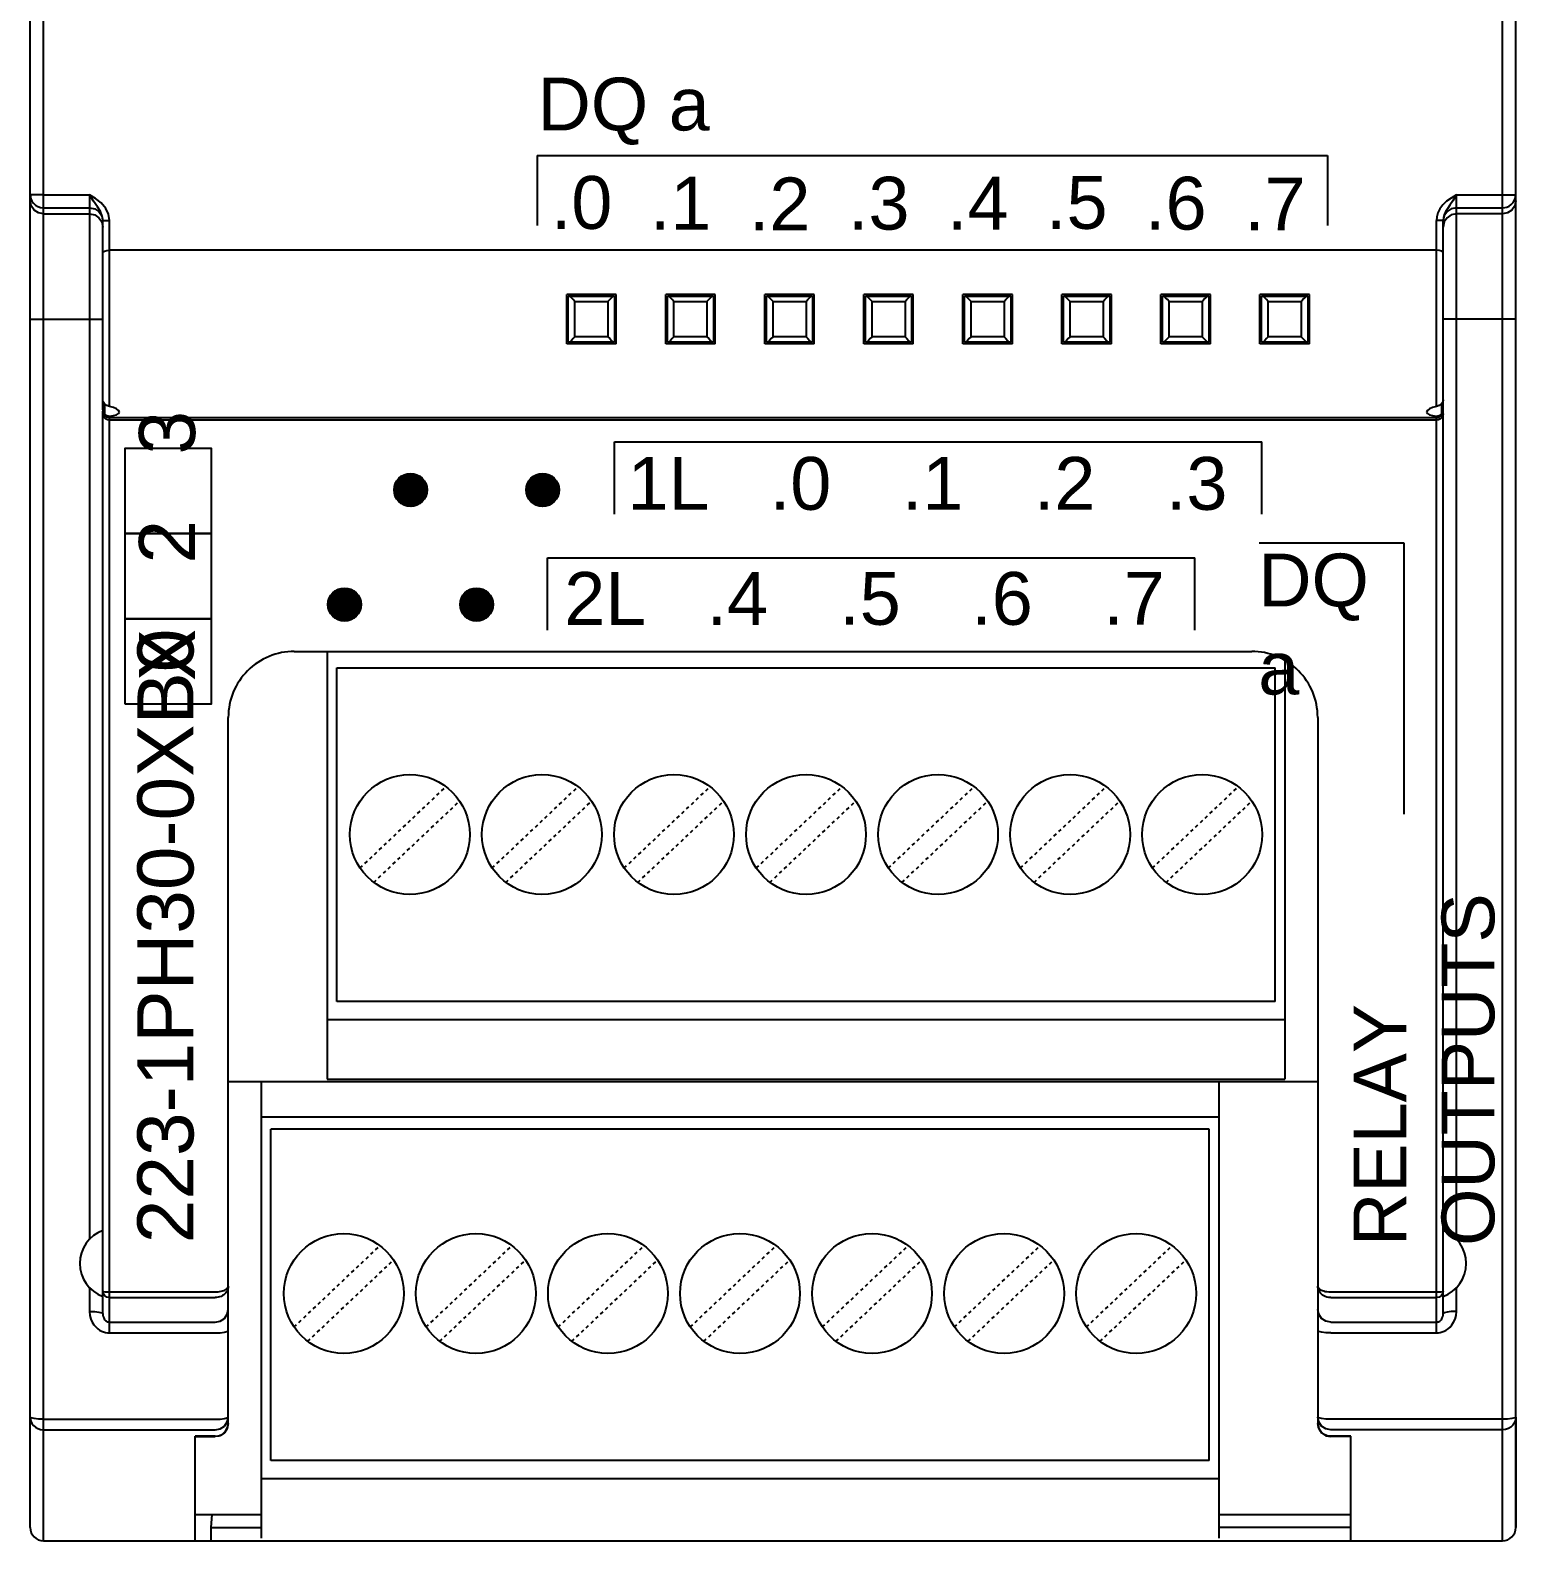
# Model space of a CAD drawing. Header units: inches. Extents: x 57 to 2760, y -193 to 2149.
# Drawn here: x 159.97 to 204.97, y 1373.68 to 1419.43 of the extents above; entities that cross this region are included whole.
import ezdxf

# ---------------------------------------------------------------- set-up
doc = ezdxf.new("R2010")
doc.units = ezdxf.units.IN
doc.header["$MEASUREMENT"] = 0
doc.linetypes.add('DOT', pattern=[0.2, 0.1, -0.1])
doc.styles.get("Standard").update_dxf_attribs({"font": 'arial.ttf'})

msp = doc.modelspace()

# ---------------------------------------------------------------- linework, layer by layer
at = {"color": 7, "linetype": 'Continuous'}
for p, q in [((160.37329, 1373.68422), (160.37329, 1473.68422)), ((204.57329, 1373.68422), (204.57329, 1473.68422)), ((159.97329, 1374.08422), (159.97329, 1473.28422)), ((204.97329, 1374.08422), (204.97329, 1473.28422)), ((159.97329, 1414.45532), (159.97329, 1433.09792)), ((204.97329, 1414.27052), (204.97329, 1433.09792)), ((160.37329, 1414.44652), (161.77329, 1414.44652)), ((161.77329, 1414.44652), (161.77329, 1382.807)), ((203.17329, 1382.807), (203.17329, 1414.44652)), ((203.17329, 1414.44652), (204.57329, 1414.44652)), ((204.9639, 1414.3695), (204.97329, 1414.45532)), ((160.37329, 1414.05684), (161.77329, 1414.05684)), ((160.37329, 1413.87204), (161.77329, 1413.87204)), ((162.17329, 1413.67629), (162.17329, 1413.67634)), ((162.17329, 1407.93337), (162.17329, 1413.6763)), ((202.77329, 1407.93337), (202.77329, 1413.67634)), ((203.17329, 1414.05684), (204.57329, 1414.05684)), ((204.57329, 1413.87204), (203.17329, 1413.87204)), ((162.14284, 1413.62605), (162.17329, 1413.47356)), ((162.27328, 1413.67221), (162.37329, 1413.67157)), ((162.37329, 1408.03858), (162.37329, 1413.67157)), ((202.67329, 1413.67221), (202.57329, 1413.67157)), ((202.57329, 1408.03858), (202.57329, 1413.67157)), ((202.80373, 1413.62605), (202.77329, 1413.47356)), ((202.57329, 1412.76809), (162.37329, 1412.76809)), ((176.22329, 1409.93422), (176.22329, 1411.43422)), ((177.72329, 1411.43422), (176.22329, 1411.43422)), ((177.72329, 1409.93422), (177.72329, 1411.43422)), ((179.22329, 1409.93422), (179.22329, 1411.43422)), ((180.72329, 1411.43422), (179.22329, 1411.43422)), ((180.72329, 1409.93422), (180.72329, 1411.43422)), ((182.22329, 1409.93422), (182.22329, 1411.43422)), ((183.72329, 1411.43422), (182.22329, 1411.43422)), ((183.72329, 1409.93422), (183.72329, 1411.43422)), ((185.22329, 1409.93422), (185.22329, 1411.43422)), ((186.72329, 1411.43422), (185.22329, 1411.43422)), ((186.72329, 1409.93422), (186.72329, 1411.43422)), ((188.22329, 1409.93422), (188.22329, 1411.43422)), ((189.72329, 1411.43422), (188.22329, 1411.43422)), ((189.72329, 1409.93422), (189.72329, 1411.43422)), ((191.22329, 1409.93422), (191.22329, 1411.43422)), ((192.72329, 1411.43422), (191.22329, 1411.43422)), ((192.72329, 1409.93422), (192.72329, 1411.43422)), ((194.22329, 1409.93422), (194.22329, 1411.43422)), ((195.72329, 1411.43422), (194.22329, 1411.43422)), ((195.72329, 1409.93422), (195.72329, 1411.43422)), ((197.22329, 1409.93422), (197.22329, 1411.43422)), ((198.72329, 1411.43422), (197.22329, 1411.43422)), ((198.72329, 1409.93422), (198.72329, 1411.43422)), ((176.22329, 1411.18422), (176.27329, 1411.18422)), ((176.27329, 1409.98422), (176.27329, 1411.38422)), ((176.27329, 1411.38422), (177.67329, 1411.38422)), ((176.47329, 1411.21993), (177.47329, 1411.21993)), ((176.47336, 1410.1485), (176.47336, 1411.21993)), ((177.47321, 1411.21993), (177.47321, 1410.1485)), ((177.67329, 1411.38422), (177.67329, 1409.98422)), ((179.27329, 1409.98422), (179.27329, 1411.38422)), ((179.27329, 1411.38422), (180.67329, 1411.38422)), ((179.47329, 1411.21993), (180.47329, 1411.21993)), ((179.47336, 1410.1485), (179.47336, 1411.21993)), ((180.47321, 1411.21993), (180.47321, 1410.1485)), ((180.67329, 1411.38422), (180.67329, 1409.98422)), ((182.27329, 1409.98422), (182.27329, 1411.38422)), ((182.27329, 1411.38422), (183.67329, 1411.38422)), ((182.47329, 1411.21993), (183.47329, 1411.21993)), ((182.47336, 1410.1485), (182.47336, 1411.21993)), ((183.47321, 1411.21993), (183.47321, 1410.1485)), ((183.67329, 1411.38422), (183.67329, 1409.98422)), ((185.27329, 1409.98422), (185.27329, 1411.38422)), ((185.27329, 1411.38422), (186.67329, 1411.38422)), ((185.47329, 1411.21993), (186.47329, 1411.21993)), ((185.47336, 1410.1485), (185.47336, 1411.21993)), ((186.47321, 1411.21993), (186.47321, 1410.1485)), ((186.67329, 1411.38422), (186.67329, 1409.98422)), ((188.27329, 1409.98422), (188.27329, 1411.38422)), ((188.27329, 1411.38422), (189.67329, 1411.38422)), ((188.47329, 1411.21993), (189.47329, 1411.21993)), ((188.47336, 1410.1485), (188.47336, 1411.21993)), ((189.47321, 1411.21993), (189.47321, 1410.1485)), ((189.67329, 1411.38422), (189.67329, 1409.98422)), ((191.27329, 1409.98422), (191.27329, 1411.38422)), ((191.27329, 1411.38422), (192.67329, 1411.38422)), ((191.47329, 1411.21993), (192.47329, 1411.21993)), ((191.47336, 1410.1485), (191.47336, 1411.21993)), ((192.47321, 1411.21993), (192.47321, 1410.1485)), ((192.67329, 1411.38422), (192.67329, 1409.98422)), ((194.27329, 1409.98422), (194.27329, 1411.38422)), ((194.27329, 1411.38422), (195.67329, 1411.38422)), ((194.47329, 1411.21993), (195.47329, 1411.21993)), ((194.47336, 1410.1485), (194.47336, 1411.21993)), ((195.47321, 1411.21993), (195.47321, 1410.1485)), ((195.67329, 1411.38422), (195.67329, 1409.98422)), ((197.27329, 1409.98422), (197.27329, 1411.38422)), ((197.27329, 1411.38422), (198.67329, 1411.38422)), ((197.47329, 1411.21993), (198.47329, 1411.21993)), ((197.47336, 1410.1485), (197.47336, 1411.21993)), ((198.47321, 1411.21993), (198.47321, 1410.1485)), ((198.67329, 1411.38422), (198.67329, 1409.98422)), ((198.67329, 1411.18422), (198.72329, 1411.18422)), ((159.97329, 1410.68422), (162.17329, 1410.68422)), ((204.97329, 1410.68422), (202.77329, 1410.68422)), ((176.22329, 1410.18422), (176.27329, 1410.18422)), ((177.47329, 1410.1485), (176.47329, 1410.1485)), ((180.47329, 1410.1485), (179.47329, 1410.1485)), ((183.47329, 1410.1485), (182.47329, 1410.1485)), ((186.47329, 1410.1485), (185.47329, 1410.1485)), ((189.47329, 1410.1485), (188.47329, 1410.1485)), ((192.47329, 1410.1485), (191.47329, 1410.1485)), ((195.47329, 1410.1485), (194.47329, 1410.1485)), ((198.47329, 1410.1485), (197.47329, 1410.1485)), ((198.67329, 1410.18422), (198.72329, 1410.18422)), ((177.72329, 1409.93422), (176.22329, 1409.93422)), ((177.67329, 1409.98422), (176.27329, 1409.98422)), ((180.72329, 1409.93422), (179.22329, 1409.93422)), ((180.67329, 1409.98422), (179.27329, 1409.98422)), ((183.72329, 1409.93422), (182.22329, 1409.93422)), ((183.67329, 1409.98422), (182.27329, 1409.98422)), ((186.72329, 1409.93422), (185.22329, 1409.93422)), ((186.67329, 1409.98422), (185.27329, 1409.98422)), ((189.72329, 1409.93422), (188.22329, 1409.93422)), ((189.67329, 1409.98422), (188.27329, 1409.98422)), ((192.72329, 1409.93422), (191.22329, 1409.93422)), ((192.67329, 1409.98422), (191.27329, 1409.98422)), ((195.72329, 1409.93422), (194.22329, 1409.93422)), ((195.67329, 1409.98422), (194.27329, 1409.98422)), ((198.72329, 1409.93422), (197.22329, 1409.93422)), ((198.67329, 1409.98422), (197.27329, 1409.98422)), ((162.17329, 1380.56805), (162.17329, 1407.89487)), ((162.22329, 1408.11532), (162.22329, 1407.8075)), ((162.37329, 1379.98165), (162.37329, 1407.74837)), ((202.57329, 1379.98165), (202.57329, 1407.74837)), ((202.72329, 1408.11532), (202.72329, 1407.8075)), ((202.75806, 1407.81863), (202.77329, 1407.89487)), ((202.77329, 1407.81211), (202.76272, 1407.75315)), ((202.77329, 1380.56805), (202.77329, 1407.89487)), ((202.77329, 1407.81211), (202.77329, 1407.89487)), ((202.57329, 1407.69563), (162.37329, 1407.69563)), ((202.57329, 1407.62824), (162.37329, 1407.62824)), ((170.9949, 1405.50489), (171.5001, 1406.01008)), ((170.99745, 1405.53063), (171.47435, 1406.00754)), ((170.99875, 1405.48554), (171.51945, 1406.00623)), ((171.0026, 1405.46618), (171.5388, 1406.00238)), ((171.00321, 1405.5596), (171.44539, 1406.00178)), ((171.00645, 1405.44683), (171.55816, 1405.99853)), ((171.00897, 1405.58856), (171.41643, 1405.99602)), ((171.0103, 1405.42748), (171.57751, 1405.99468)), ((171.01415, 1405.40813), (171.59686, 1405.99083)), ((171.01473, 1405.61752), (171.38746, 1405.99026)), ((171.018, 1405.38877), (171.61621, 1405.98698)), ((171.02049, 1405.64648), (171.3585, 1405.98449)), ((171.02185, 1405.36942), (171.63557, 1405.98313)), ((171.0257, 1405.35007), (171.65492, 1405.97929)), ((171.02625, 1405.67545), (171.32954, 1405.97873)), ((171.02955, 1405.33072), (171.67427, 1405.97544)), ((171.03442, 1405.70681), (171.29817, 1405.97057)), ((171.03584, 1405.3138), (171.69118, 1405.96915)), ((171.04513, 1405.29989), (171.70509, 1405.95986)), ((171.05442, 1405.28598), (171.719, 1405.95056)), ((171.06372, 1405.27208), (171.73291, 1405.94127)), ((171.07301, 1405.25817), (171.74682, 1405.93198)), ((171.08114, 1405.77674), (171.22825, 1405.92385)), ((171.0823, 1405.24426), (171.76073, 1405.92268)), ((171.0916, 1405.23035), (171.77464, 1405.91339)), ((171.10089, 1405.21644), (171.78854, 1405.9041)), ((174.99722, 1405.49326), (175.51172, 1406.00777)), ((174.99975, 1405.5422), (175.46279, 1406.00524)), ((175.00492, 1405.45456), (175.55043, 1406.00007)), ((175.01127, 1405.60013), (175.40486, 1405.99372)), ((175.01261, 1405.41585), (175.58913, 1405.99237)), ((175.02031, 1405.37715), (175.62784, 1405.98467)), ((175.02279, 1405.65805), (175.34693, 1405.98219)), ((175.02801, 1405.33844), (175.66654, 1405.97697)), ((175.04142, 1405.30545), (175.69954, 1405.96357)), ((175.05307, 1405.73474), (175.27025, 1405.95191)), ((175.06001, 1405.27763), (175.72736, 1405.94498)), ((175.07859, 1405.24981), (175.75517, 1405.92639)), ((175.09718, 1405.222), (175.78299, 1405.90781)), ((171.11018, 1405.20253), (171.80245, 1405.8948)), ((171.11948, 1405.18862), (171.81636, 1405.88551)), ((171.12786, 1405.84666), (171.15833, 1405.87713)), ((171.12877, 1405.17472), (171.83027, 1405.87621)), ((171.13806, 1405.16081), (171.84418, 1405.86692)), ((171.15098, 1405.15052), (171.85446, 1405.85401)), ((171.16489, 1405.14123), (171.86376, 1405.8401)), ((171.1788, 1405.13193), (171.87305, 1405.82619)), ((171.19271, 1405.12264), (171.88234, 1405.81228)), ((171.20661, 1405.11335), (171.89164, 1405.79837)), ((171.22052, 1405.10405), (171.90093, 1405.78446)), ((171.23443, 1405.09476), (171.91022, 1405.77055)), ((171.24834, 1405.08547), (171.91952, 1405.75665)), ((171.26225, 1405.07617), (171.92881, 1405.74274)), ((171.27616, 1405.06688), (171.93811, 1405.72883)), ((171.29007, 1405.05759), (171.9474, 1405.71492)), ((171.30464, 1405.04896), (171.95603, 1405.70035)), ((171.32399, 1405.04511), (171.95988, 1405.68099)), ((171.34335, 1405.04126), (171.96372, 1405.66164)), ((171.3627, 1405.03741), (171.96757, 1405.64229)), ((171.38205, 1405.03356), (171.97142, 1405.62294)), ((171.4014, 1405.02971), (171.97527, 1405.60358)), ((171.42076, 1405.02586), (171.97912, 1405.58423)), ((171.44011, 1405.02201), (171.98297, 1405.56488)), ((171.45946, 1405.01816), (171.98682, 1405.54553)), ((171.47881, 1405.01431), (171.99067, 1405.52617)), ((171.50042, 1405.01272), (171.99226, 1405.50456)), ((171.52939, 1405.01849), (171.9865, 1405.4756)), ((171.55835, 1405.02425), (171.98074, 1405.44663)), ((175.11577, 1405.19418), (175.81081, 1405.88922)), ((175.13435, 1405.16636), (175.83862, 1405.87063)), ((175.15933, 1405.14494), (175.86005, 1405.84565)), ((175.18715, 1405.12635), (175.87863, 1405.81783)), ((175.21497, 1405.10777), (175.89722, 1405.79002)), ((175.24279, 1405.08918), (175.91581, 1405.7622)), ((175.2706, 1405.07059), (175.93439, 1405.73438)), ((175.29842, 1405.05201), (175.95298, 1405.70657)), ((175.33562, 1405.0428), (175.96219, 1405.66937)), ((175.37432, 1405.0351), (175.96989, 1405.63066)), ((175.41303, 1405.0274), (175.97759, 1405.59196)), ((175.45173, 1405.0197), (175.98528, 1405.55325)), ((175.49044, 1405.012), (175.99298, 1405.51455)), ((175.54678, 1405.02195), (175.98304, 1405.4582)), ((171.58731, 1405.03001), (171.97498, 1405.41767)), ((171.61628, 1405.03577), (171.96922, 1405.38871)), ((171.64524, 1405.04153), (171.96346, 1405.35975)), ((171.6742, 1405.04729), (171.95769, 1405.33078)), ((171.72892, 1405.0788), (171.92618, 1405.27607)), ((171.79884, 1405.12553), (171.87946, 1405.20614)), ((175.60471, 1405.03347), (175.97152, 1405.40028)), ((175.66264, 1405.04499), (175.96, 1405.34235)), ((175.77092, 1405.10687), (175.89812, 1405.23407)), ((168.9949, 1402.03428), (169.5001, 1402.53947)), ((168.99745, 1402.06002), (169.47435, 1402.53693)), ((168.99875, 1402.01493), (169.51945, 1402.53562)), ((169.0026, 1401.99557), (169.5388, 1402.53177)), ((169.00321, 1402.08899), (169.44539, 1402.53117)), ((169.00645, 1401.97622), (169.55816, 1402.52792)), ((169.00897, 1402.11795), (169.41643, 1402.52541)), ((169.0103, 1401.95687), (169.57751, 1402.52407)), ((169.01415, 1401.93752), (169.59686, 1402.52022)), ((169.01473, 1402.14691), (169.38746, 1402.51965)), ((169.018, 1401.91816), (169.61621, 1402.51637)), ((169.02049, 1402.17587), (169.3585, 1402.51388)), ((169.02185, 1401.89881), (169.63557, 1402.51253)), ((169.0257, 1401.87946), (169.65492, 1402.50868)), ((169.02625, 1402.20484), (169.32954, 1402.50812)), ((169.02955, 1401.86011), (169.67427, 1402.50483)), ((169.03442, 1402.2362), (169.29817, 1402.49996)), ((169.03584, 1401.84319), (169.69118, 1402.49854)), ((169.04513, 1401.82928), (169.70509, 1402.48925)), ((169.05442, 1401.81537), (169.719, 1402.47995)), ((169.06372, 1401.80147), (169.73291, 1402.47066)), ((169.07301, 1401.78756), (169.74682, 1402.46137)), ((169.08114, 1402.30613), (169.22825, 1402.45324)), ((169.0823, 1401.77365), (169.76073, 1402.45207)), ((169.0916, 1401.75974), (169.77464, 1402.44278)), ((169.10089, 1401.74583), (169.78854, 1402.43349)), ((169.11018, 1401.73192), (169.80245, 1402.42419)), ((169.11948, 1401.71801), (169.81636, 1402.4149)), ((169.12786, 1402.37605), (169.15833, 1402.40652)), ((169.12877, 1401.70411), (169.83027, 1402.40561)), ((169.13806, 1401.6902), (169.84418, 1402.39631)), ((169.15098, 1401.67991), (169.85446, 1402.3834)), ((169.16489, 1401.67062), (169.86376, 1402.36949)), ((169.1788, 1401.66132), (169.87305, 1402.35558)), ((169.19271, 1401.65203), (169.88234, 1402.34167)), ((169.20661, 1401.64274), (169.89164, 1402.32776)), ((169.22052, 1401.63344), (169.90093, 1402.31385)), ((169.23443, 1401.62415), (169.91022, 1402.29994)), ((169.24834, 1401.61486), (169.91952, 1402.28604)), ((169.26225, 1401.60556), (169.92881, 1402.27213)), ((169.27616, 1401.59627), (169.93811, 1402.25822)), ((169.29007, 1401.58698), (169.9474, 1402.24431)), ((172.99722, 1402.02265), (173.51172, 1402.53716)), ((172.99975, 1402.07159), (173.46279, 1402.53463)), ((173.00492, 1401.98395), (173.55043, 1402.52946)), ((173.01127, 1402.12952), (173.40486, 1402.52311)), ((173.01261, 1401.94524), (173.58913, 1402.52176)), ((173.02031, 1401.90654), (173.62784, 1402.51406)), ((173.02279, 1402.18744), (173.34693, 1402.51158)), ((173.02801, 1401.86783), (173.66654, 1402.50636)), ((173.04142, 1401.83484), (173.69954, 1402.49296)), ((173.05307, 1402.26413), (173.27025, 1402.4813)), ((173.06001, 1401.80702), (173.72736, 1402.47437)), ((173.07859, 1401.7792), (173.75517, 1402.45578)), ((173.09718, 1401.75139), (173.78299, 1402.4372)), ((173.11577, 1401.72357), (173.81081, 1402.41861)), ((173.13435, 1401.69575), (173.83862, 1402.40002)), ((173.15933, 1401.67433), (173.86005, 1402.37504)), ((173.18715, 1401.65574), (173.87863, 1402.34722)), ((173.21497, 1401.63716), (173.89722, 1402.31941)), ((173.24279, 1401.61857), (173.91581, 1402.29159)), ((173.2706, 1401.59998), (173.93439, 1402.26377)), ((169.30464, 1401.57835), (169.95603, 1402.22974)), ((169.32399, 1401.5745), (169.95988, 1402.21038)), ((169.34335, 1401.57065), (169.96372, 1402.19103)), ((169.3627, 1401.5668), (169.96757, 1402.17168)), ((169.38205, 1401.56295), (169.97142, 1402.15233)), ((169.4014, 1401.5591), (169.97527, 1402.13297)), ((169.42076, 1401.55525), (169.97912, 1402.11362)), ((169.44011, 1401.5514), (169.98297, 1402.09427)), ((169.45946, 1401.54755), (169.98682, 1402.07492)), ((169.47881, 1401.5437), (169.99067, 1402.05556)), ((169.50042, 1401.54212), (169.99226, 1402.03395)), ((169.52939, 1401.54788), (169.9865, 1402.00499)), ((169.55835, 1401.55364), (169.98074, 1401.97603)), ((169.58731, 1401.5594), (169.97498, 1401.94706)), ((169.61628, 1401.56516), (169.96922, 1401.9181)), ((169.64524, 1401.57092), (169.96346, 1401.88914)), ((169.6742, 1401.57668), (169.95769, 1401.86017)), ((169.72892, 1401.60819), (169.92618, 1401.80546)), ((173.29842, 1401.5814), (173.95298, 1402.23596)), ((173.33562, 1401.57219), (173.96219, 1402.19876)), ((173.37432, 1401.56449), (173.96989, 1402.16005)), ((173.41303, 1401.55679), (173.97759, 1402.12135)), ((173.45173, 1401.54909), (173.98528, 1402.08264)), ((173.49044, 1401.54139), (173.99298, 1402.04394)), ((173.54678, 1401.55134), (173.98304, 1401.98759)), ((173.60471, 1401.56286), (173.97152, 1401.92967)), ((173.66264, 1401.57438), (173.96, 1401.87174)), ((169.79884, 1401.65492), (169.87946, 1401.73554)), ((173.77092, 1401.63626), (173.89812, 1401.76346)), ((167.97338, 1400.62222), (196.97329, 1400.62222)), ((168.97329, 1400.62222), (168.97329, 1387.66422)), ((169.26329, 1400.12222), (197.68329, 1400.12222)), ((169.26329, 1390.01422), (169.26329, 1400.12222)), ((197.68329, 1390.01422), (197.68329, 1400.12222)), ((197.97329, 1400.35427), (197.97329, 1387.66422)), ((165.97329, 1377.23786), (165.97329, 1398.62222)), ((165.97329, 1381.39922), (165.97329, 1398.62222)), ((198.97329, 1398.62222), (198.97329, 1377.23786)), ((197.68329, 1390.01422), (169.26329, 1390.01422)), ((168.97329, 1389.47422), (197.97329, 1389.47422)), ((168.97329, 1387.66422), (197.97329, 1387.66422)), ((198.97329, 1387.57949), (165.97329, 1387.57949)), ((166.97329, 1387.57949), (166.97329, 1373.76422)), ((195.97329, 1387.57949), (195.97329, 1373.76422)), ((195.97329, 1386.51333), (166.97329, 1386.51333)), ((195.68329, 1386.14622), (167.26329, 1386.14622)), ((167.26329, 1376.11422), (167.26329, 1386.14622)), ((195.68329, 1376.11422), (195.68329, 1386.14622)), ((161.77329, 1381.36144), (161.77329, 1380.62822)), ((162.37329, 1381.22138), (165.57329, 1381.22138)), ((199.37329, 1381.22138), (202.57329, 1381.22138)), ((203.17329, 1380.62822), (203.17329, 1381.36144)), ((162.37329, 1381.04854), (165.57329, 1381.04854)), ((199.37329, 1381.04854), (202.57329, 1381.04854)), ((162.37329, 1380.30655), (165.57329, 1380.30655)), ((199.37329, 1380.30655), (202.57329, 1380.30655)), ((162.37329, 1379.98165), (165.57329, 1379.98165)), ((199.37329, 1379.98165), (202.57329, 1379.98165)), ((160.37329, 1377.3658), (165.57329, 1377.3658)), ((165.94268, 1377.2842), (165.97329, 1377.4325)), ((199.00389, 1377.2842), (198.97329, 1377.4325)), ((204.57329, 1377.3658), (199.37329, 1377.3658)), ((204.97329, 1377.4325), (204.97329, 1374.08422)), ((160.37329, 1377.04595), (165.57329, 1377.04595)), ((164.97329, 1373.68422), (164.97329, 1376.85052)), ((165.57329, 1376.85052), (164.97329, 1376.85052)), ((164.97329, 1376.83786), (165.57329, 1376.83786)), ((165.72449, 1376.86754), (165.57329, 1376.83786)), ((165.57329, 1376.85052), (165.68892, 1376.86706)), ((165.68892, 1376.86706), (165.79617, 1376.91623)), ((165.79617, 1376.91623), (165.8893, 1377.00039)), ((199.22208, 1376.86754), (199.37329, 1376.83786)), ((204.57329, 1377.04595), (199.37329, 1377.04595)), ((199.97329, 1376.85052), (199.37329, 1376.85052)), ((199.97329, 1376.83786), (199.37329, 1376.83786)), ((199.97329, 1373.68422), (199.97329, 1376.85052)), ((195.68329, 1376.11422), (167.26329, 1376.11422)), ((166.97329, 1375.57422), (195.97329, 1375.57422)), ((164.97329, 1374.48422), (166.97329, 1374.48422)), ((165.47329, 1374.48422), (165.44187, 1374.08422)), ((195.97329, 1374.48422), (199.97329, 1374.48422)), ((165.44187, 1374.08422), (165.44187, 1373.68422)), ((165.44187, 1374.08422), (166.97329, 1374.08422)), ((199.97329, 1374.08422), (195.97329, 1374.08422)), ((160.37329, 1373.68422), (204.57329, 1373.68422))]:
    msp.add_line(p, q, dxfattribs=at)
for p, q in [((175.32887, 1415.63612), (175.32887, 1413.52009)), ((175.32887, 1415.63612), (199.26797, 1415.63612)), ((199.26797, 1415.63612), (199.26797, 1413.52009)), ((177.67526, 1404.77219), (177.67526, 1406.96678)), ((177.67526, 1406.96678), (197.28262, 1406.96678)), ((197.28262, 1404.77219), (197.28262, 1406.96678)), ((201.59361, 1403.9007), (197.19931, 1403.9007)), ((201.59361, 1395.68973), (201.59361, 1403.9007)), ((175.64037, 1403.45933), (195.24773, 1403.45933)), ((175.64037, 1401.26474), (175.64037, 1403.45933)), ((195.24773, 1401.26474), (195.24773, 1403.45933))]:
    msp.add_line(p, q)
at = {"linetype": 'DOT'}
for p, q in [((169.96743, 1394.06099), (172.56651, 1396.52304)), ((173.96743, 1394.06099), (176.56651, 1396.52304)), ((177.96743, 1394.06099), (180.56651, 1396.52304)), ((181.96743, 1394.06099), (184.56651, 1396.52304)), ((185.96743, 1394.06099), (188.56651, 1396.52304)), ((189.96743, 1394.06099), (192.56651, 1396.52304)), ((193.96743, 1394.06099), (196.56651, 1396.52304)), ((170.38006, 1393.6254), (172.97914, 1396.08745)), ((174.38006, 1393.6254), (176.97914, 1396.08745)), ((178.38006, 1393.6254), (180.97914, 1396.08745)), ((182.38006, 1393.6254), (184.97914, 1396.08745)), ((186.38006, 1393.6254), (188.97914, 1396.08745)), ((190.38006, 1393.6254), (192.97914, 1396.08745)), ((194.38006, 1393.6254), (196.97914, 1396.08745)), ((167.96743, 1380.16099), (170.56651, 1382.62304)), ((171.96743, 1380.16099), (174.56651, 1382.62304)), ((175.96743, 1380.16099), (178.56651, 1382.62304)), ((179.96743, 1380.16099), (182.56651, 1382.62304)), ((183.96743, 1380.16099), (186.56651, 1382.62304)), ((187.96743, 1380.16099), (190.56651, 1382.62304)), ((191.96743, 1380.16099), (194.56651, 1382.62304)), ((168.38006, 1379.7254), (170.97914, 1382.18745)), ((172.38006, 1379.7254), (174.97914, 1382.18745)), ((176.38006, 1379.7254), (178.97914, 1382.18745)), ((180.38006, 1379.7254), (182.97914, 1382.18745)), ((184.38006, 1379.7254), (186.97914, 1382.18745)), ((188.38006, 1379.7254), (190.97914, 1382.18745)), ((192.38006, 1379.7254), (194.97914, 1382.18745))]:
    msp.add_line(p, q, dxfattribs=at)
at = {"color": 7, "linetype": 'Continuous'}
for points in [[(160.37329, 1414.44652), (160.21965, 1414.4472), (160.0895, 1414.44912), (160.00296, 1414.45199), (159.97329, 1414.45532)], [(159.97329, 1414.45532), (159.97839, 1414.39188), (159.99524, 1414.32513), (160.02578, 1414.25797), (160.07127, 1414.19405), (160.13166, 1414.13776), (160.20491, 1414.09386), (160.28714, 1414.06619), (160.37329, 1414.05684)], [(160.37329, 1413.87204), (160.22021, 1413.90237), (160.09044, 1413.98875), (160.00373, 1414.11803), (159.97329, 1414.27052)], [(162.17329, 1413.67634), (162.15495, 1413.80654), (162.09954, 1413.93964), (162.00723, 1414.08268), (161.88988, 1414.25268), (161.77329, 1414.44652)], [(162.37329, 1413.67157), (162.34588, 1413.85858), (162.26307, 1414.03938), (162.12454, 1414.20493), (161.94797, 1414.34125), (161.77329, 1414.44652)], [(203.17329, 1414.44652), (203.01548, 1414.35216), (202.87764, 1414.2535), (202.76281, 1414.14418), (202.67494, 1414.02557), (202.6157, 1413.90352), (202.58311, 1413.78385), (202.57329, 1413.67157)], [(203.17329, 1414.44652), (203.06801, 1414.27039), (202.97628, 1414.1346), (202.89981, 1414.02553), (202.84113, 1413.92868), (202.80158, 1413.83838), (202.77983, 1413.75386), (202.77329, 1413.67634)], [(204.57329, 1414.44652), (204.72692, 1414.4472), (204.85707, 1414.44912), (204.94361, 1414.45199), (204.97329, 1414.45532)], [(204.57329, 1414.05684), (204.63696, 1414.06192), (204.70397, 1414.07871), (204.77138, 1414.10914), (204.83556, 1414.15445), (204.89206, 1414.21461), (204.93612, 1414.28758), (204.9639, 1414.3695)], [(204.97329, 1414.27052), (204.94284, 1414.11803), (204.85613, 1413.98875), (204.72636, 1413.90237), (204.57329, 1413.87204)], [(161.77329, 1414.05684), (161.92636, 1414.02651), (162.05613, 1413.94013), (162.14284, 1413.81085), (162.16984, 1413.67561)], [(161.77329, 1413.87204), (161.92636, 1413.84171), (162.05613, 1413.75533), (162.14284, 1413.62605)], [(162.17329, 1413.67634), (162.20008, 1413.67396), (162.27328, 1413.67221)], [(202.77329, 1413.67634), (202.74649, 1413.67396), (202.67329, 1413.67221)], [(203.17329, 1414.05684), (203.02021, 1414.02651), (202.89044, 1413.94013), (202.80373, 1413.81085), (202.77674, 1413.67565)], [(203.17329, 1413.87204), (203.02021, 1413.84171), (202.89044, 1413.75533), (202.80373, 1413.62605)], [(162.17329, 1412.68778), (162.18719, 1412.7176), (162.22848, 1412.74354), (162.29334, 1412.76153), (162.37329, 1412.76809)], [(202.77329, 1412.68778), (202.75938, 1412.7176), (202.71809, 1412.74354), (202.65323, 1412.76153), (202.57329, 1412.76809)], [(176.47329, 1411.21993), (176.41903, 1411.27507), (176.36654, 1411.32981), (176.31595, 1411.38422)], [(177.47329, 1411.21993), (177.52754, 1411.27507), (177.58003, 1411.32981), (177.63062, 1411.38422)], [(179.47329, 1411.21993), (179.41904, 1411.27505), (179.36655, 1411.3298), (179.31595, 1411.38422)], [(180.47329, 1411.21993), (180.52753, 1411.27505), (180.58002, 1411.3298), (180.63062, 1411.38422)], [(182.47329, 1411.21993), (182.41906, 1411.27504), (182.36656, 1411.32979), (182.31595, 1411.38422)], [(183.47329, 1411.21993), (183.52751, 1411.27504), (183.58001, 1411.32979), (183.63062, 1411.38422)], [(185.47329, 1411.21993), (185.41907, 1411.27503), (185.36658, 1411.32977), (185.31595, 1411.38422)], [(186.47329, 1411.21993), (186.5275, 1411.27503), (186.57999, 1411.32977), (186.63062, 1411.38422)], [(188.47329, 1411.21993), (188.41908, 1411.27502), (188.36659, 1411.32976), (188.31595, 1411.38422)], [(189.47329, 1411.21993), (189.52749, 1411.27502), (189.57998, 1411.32976), (189.63062, 1411.38422)], [(191.47329, 1411.21993), (191.41909, 1411.27501), (191.36659, 1411.32975), (191.31595, 1411.38422)], [(192.47329, 1411.21993), (192.52748, 1411.27501), (192.57997, 1411.32975), (192.63062, 1411.38422)], [(194.47329, 1411.21993), (194.4191, 1411.275), (194.3666, 1411.32975), (194.31595, 1411.38422)], [(195.47329, 1411.21993), (195.52747, 1411.275), (195.57997, 1411.32975), (195.63062, 1411.38422)], [(197.47329, 1411.21993), (197.4191, 1411.275), (197.3666, 1411.32974), (197.31595, 1411.38422)], [(198.47329, 1411.21993), (198.52747, 1411.275), (198.57997, 1411.32974), (198.63062, 1411.38422)], [(176.47329, 1410.1485), (176.41903, 1410.09337), (176.36654, 1410.03862), (176.31595, 1409.98422)], [(177.47329, 1410.1485), (177.52754, 1410.09337), (177.58003, 1410.03862), (177.63062, 1409.98422)], [(179.47329, 1410.1485), (179.41904, 1410.09338), (179.36655, 1410.03864), (179.31595, 1409.98422)], [(180.47329, 1410.1485), (180.52753, 1410.09338), (180.58002, 1410.03864), (180.63062, 1409.98422)], [(182.47329, 1410.1485), (182.41906, 1410.0934), (182.36656, 1410.03865), (182.31595, 1409.98422)], [(183.47329, 1410.1485), (183.52751, 1410.0934), (183.58001, 1410.03865), (183.63062, 1409.98422)], [(185.47329, 1410.1485), (185.41907, 1410.09341), (185.36658, 1410.03866), (185.31595, 1409.98422)], [(186.47329, 1410.1485), (186.5275, 1410.09341), (186.57999, 1410.03866), (186.63062, 1409.98422)], [(188.47329, 1410.1485), (188.41908, 1410.09342), (188.36659, 1410.03868), (188.31595, 1409.98422)], [(189.47329, 1410.1485), (189.52749, 1410.09342), (189.57998, 1410.03868), (189.63062, 1409.98422)], [(191.47329, 1410.1485), (191.41909, 1410.09343), (191.36659, 1410.03868), (191.31595, 1409.98422)], [(192.47329, 1410.1485), (192.52748, 1410.09343), (192.57997, 1410.03868), (192.63062, 1409.98422)], [(194.47329, 1410.1485), (194.4191, 1410.09344), (194.3666, 1410.03869), (194.31595, 1409.98422)], [(195.47329, 1410.1485), (195.52747, 1410.09344), (195.57997, 1410.03869), (195.63062, 1409.98422)], [(197.47329, 1410.1485), (197.4191, 1410.09344), (197.3666, 1410.03869), (197.31595, 1409.98422)], [(198.47329, 1410.1485), (198.52747, 1410.09344), (198.57997, 1410.03869), (198.63062, 1409.98422)], [(162.22329, 1408.11532), (162.1861, 1408.17415), (162.17329, 1408.24119)], [(202.77329, 1408.24119), (202.76041, 1408.17399), (202.72329, 1408.11532)], [(162.17329, 1407.93337), (162.1861, 1407.86633), (162.22329, 1407.8075)], [(162.37329, 1407.69563), (162.29675, 1407.7108), (162.23186, 1407.75399), (162.18851, 1407.81863), (162.17329, 1407.89487)], [(162.37329, 1407.62824), (162.31169, 1407.63718), (162.25702, 1407.6625), (162.21334, 1407.70172), (162.18388, 1407.75307), (162.17329, 1407.81211)], [(162.37329, 1408.03858), (162.29144, 1408.06507), (162.22329, 1408.11532)], [(162.22329, 1407.8075), (162.29145, 1407.76081), (162.37329, 1407.74837)], [(162.67329, 1407.86514), (162.65233, 1407.91444), (162.59113, 1407.96434), (162.495, 1408.00805), (162.37329, 1408.03858)], [(162.37329, 1407.74837), (162.495, 1407.76268), (162.59113, 1407.78703), (162.65233, 1407.82161), (162.67329, 1407.86514)], [(202.57329, 1408.03858), (202.45157, 1408.00805), (202.35544, 1407.96434), (202.29424, 1407.91444), (202.27329, 1407.86514)], [(202.27329, 1407.86514), (202.29424, 1407.82161), (202.35544, 1407.78703), (202.45157, 1407.76268), (202.57329, 1407.74837)], [(202.72329, 1408.11532), (202.65515, 1408.06509), (202.57329, 1408.03858)], [(202.57329, 1407.69563), (202.64982, 1407.7108), (202.71471, 1407.75399), (202.75806, 1407.81863)], [(202.57329, 1407.74837), (202.65516, 1407.76082), (202.72329, 1407.8075)], [(202.76272, 1407.75315), (202.73344, 1407.70197), (202.68978, 1407.66265), (202.63496, 1407.6372), (202.57329, 1407.62824)], [(202.72329, 1407.8075), (202.76041, 1407.86617), (202.77329, 1407.93337)], [(162.37329, 1381.04854), (162.29771, 1381.06286), (162.23279, 1381.10423), (162.18862, 1381.16755), (162.17329, 1381.24173)], [(162.17329, 1381.24173), (162.18862, 1381.23392), (162.23279, 1381.22725), (162.29771, 1381.22289), (162.37329, 1381.22138)], [(165.97329, 1381.39929), (165.96953, 1381.35131), (165.96, 1381.30961), (165.94506, 1381.26983), (165.92449, 1381.23138), (165.8987, 1381.1953), (165.86845, 1381.16255), (165.8347, 1381.1338), (165.79731, 1381.1087), (165.75607, 1381.0873), (165.71194, 1381.07028), (165.66614, 1381.05812), (165.61993, 1381.05093), (165.57329, 1381.04854)], [(165.57329, 1381.22138), (165.61993, 1381.2226), (165.66615, 1381.22624), (165.71194, 1381.23242), (165.75608, 1381.24105), (165.79732, 1381.2519), (165.8347, 1381.26463), (165.86845, 1381.27921), (165.8987, 1381.29583), (165.92449, 1381.31412), (165.94506, 1381.33362), (165.96, 1381.35379), (165.96953, 1381.37493), (165.97329, 1381.39922)], [(199.37327, 1381.04854), (199.30836, 1381.05319), (199.25092, 1381.06535), (199.20076, 1381.08284), (199.15735, 1381.10403), (199.11992, 1381.12786), (199.08755, 1381.15381), (199.05917, 1381.1821), (199.03418, 1381.21323), (199.01294, 1381.247), (198.99598, 1381.28279), (198.98364, 1381.31996), (198.97604, 1381.35811), (198.97329, 1381.39927)], [(198.97329, 1381.39925), (198.97604, 1381.37838), (198.98364, 1381.35904), (198.99597, 1381.3402), (199.01293, 1381.32205), (199.03417, 1381.30493), (199.05916, 1381.28914), (199.08753, 1381.27479), (199.11989, 1381.26163), (199.15732, 1381.24954), (199.20071, 1381.23879), (199.25086, 1381.22992), (199.3083, 1381.22375), (199.37319, 1381.22139)], [(202.77329, 1381.24173), (202.75806, 1381.1678), (202.71471, 1381.10512), (202.64982, 1381.06325), (202.57329, 1381.04854)], [(202.57329, 1381.22138), (202.65007, 1381.22294), (202.71534, 1381.22741), (202.75842, 1381.23403), (202.77329, 1381.24173)], [(161.77329, 1380.62822), (161.78439, 1380.50442), (161.81329, 1380.39616), (161.85468, 1380.30314), (161.90469, 1380.22449), (161.95992, 1380.15963), (162.01731, 1380.10779), (162.07485, 1380.06734), (162.13211, 1380.03621), (162.18985, 1380.01262), (162.24924, 1379.99562), (162.31057, 1379.98519), (162.37329, 1379.98165)], [(161.77329, 1380.62822), (161.92636, 1380.62364), (162.05613, 1380.6106), (162.14284, 1380.59108), (162.17329, 1380.56805)], [(162.17329, 1380.56805), (162.17699, 1380.518), (162.18662, 1380.47423), (162.20042, 1380.43662), (162.21709, 1380.4048), (162.2355, 1380.37857), (162.25463, 1380.35759), (162.27381, 1380.34122), (162.2929, 1380.32863), (162.31214, 1380.31908), (162.33194, 1380.31221), (162.35238, 1380.30798), (162.37329, 1380.30655)], [(165.57329, 1380.30655), (165.72636, 1380.33596), (165.85613, 1380.41972), (165.94284, 1380.54506), (165.97329, 1380.69292)], [(199.37329, 1380.30655), (199.22021, 1380.33596), (199.09044, 1380.41972), (199.00373, 1380.54506), (198.97329, 1380.69292)], [(202.57329, 1379.98165), (202.62827, 1379.98437), (202.68464, 1379.99289), (202.74261, 1380.00794), (202.80213, 1380.03054), (202.86285, 1380.06196), (202.9239, 1380.10357), (202.98373, 1380.15667), (203.0404, 1380.2225), (203.09132, 1380.30207), (203.13322, 1380.39598), (203.16224, 1380.50476), (203.17329, 1380.62822)], [(202.57329, 1380.30655), (202.59162, 1380.30765), (202.61041, 1380.3111), (202.62973, 1380.31719), (202.64957, 1380.32634), (202.66981, 1380.33906), (202.69016, 1380.35589), (202.7101, 1380.37737), (202.72898, 1380.40399), (202.74595, 1380.43617), (202.75992, 1380.47414), (202.7696, 1380.51812), (202.77329, 1380.56805)], [(203.17329, 1380.62822), (203.02021, 1380.62364), (202.89044, 1380.6106), (202.80373, 1380.59108), (202.77329, 1380.56805)], [(165.57329, 1379.98165), (165.72636, 1379.98633), (165.85613, 1379.99965), (165.94284, 1380.01959), (165.97329, 1380.04311)], [(199.37329, 1379.98165), (199.22021, 1379.98633), (199.09044, 1379.99965), (199.00373, 1380.01959), (198.97329, 1380.04311)], [(159.97329, 1377.4325), (159.97848, 1377.37042), (159.99557, 1377.30528), (160.02647, 1377.23991), (160.07235, 1377.17785), (160.13305, 1377.12343), (160.20629, 1377.08124), (160.28807, 1377.05482), (160.37329, 1377.04595)], [(160.37329, 1377.3658), (160.21994, 1377.37089), (160.09003, 1377.3854), (160.0034, 1377.40711), (159.97329, 1377.4325)], [(165.57329, 1377.3658), (165.72539, 1377.37081), (165.85562, 1377.38525), (165.94268, 1377.40691), (165.97329, 1377.4325)], [(165.57329, 1377.04595), (165.72539, 1377.07499), (165.85562, 1377.15868), (165.94268, 1377.2842)], [(165.97329, 1377.23786), (165.94389, 1377.08735), (165.85684, 1376.95573), (165.72449, 1376.86754)], [(165.8893, 1377.00039), (165.95214, 1377.1136), (165.97329, 1377.23786)], [(199.37329, 1377.3658), (199.22118, 1377.37081), (199.09095, 1377.38525), (199.00389, 1377.40691), (198.97329, 1377.4325)], [(198.97329, 1377.23786), (199.00268, 1377.08735), (199.08973, 1376.95573), (199.22208, 1376.86754)], [(199.37329, 1376.85052), (199.25765, 1376.86706), (199.1504, 1376.91623), (199.05728, 1377.00039), (198.99443, 1377.1136), (198.97329, 1377.23786)], [(199.37329, 1377.04595), (199.22118, 1377.07499), (199.09095, 1377.15868), (199.00389, 1377.2842)], [(204.97329, 1377.4325), (204.94317, 1377.40711), (204.85654, 1377.3854), (204.72663, 1377.37089), (204.57329, 1377.3658)], [(204.97329, 1377.4325), (204.96881, 1377.37481), (204.95361, 1377.31275), (204.92525, 1377.24884), (204.88184, 1377.18651), (204.8224, 1377.13006), (204.7482, 1377.08487), (204.66323, 1377.05585), (204.57329, 1377.04595)]]:
    msp.add_lwpolyline(points, dxfattribs=at)
for points in [[(162.84648, 1404.19054), (162.84648, 1406.77397), (165.45164, 1406.77397), (165.45164, 1404.19054)], [(162.84648, 1401.60711), (162.84648, 1404.19054), (165.45164, 1404.19054), (165.45164, 1401.60711)], [(162.84648, 1399.02368), (162.84648, 1401.60711), (165.45164, 1401.60711), (165.45164, 1399.02368)]]:
    msp.add_lwpolyline(points, close=True)
for centre, radius in [((171.49362, 1405.51137), 0.5), ((175.49362, 1405.51137), 0.5), ((169.49362, 1402.04076), 0.5), ((173.49362, 1402.04076), 0.5), ((171.47329, 1395.07422), 1.815), ((175.47329, 1395.07422), 1.815), ((179.47329, 1395.07422), 1.815), ((183.47329, 1395.07422), 1.815), ((187.47329, 1395.07422), 1.815), ((191.47329, 1395.07422), 1.815), ((195.47329, 1395.07422), 1.815), ((169.47329, 1381.17422), 1.815), ((173.47329, 1381.17422), 1.815), ((177.47329, 1381.17422), 1.815), ((181.47329, 1381.17422), 1.815), ((185.47329, 1381.17422), 1.815), ((189.47329, 1381.17422), 1.815), ((193.47329, 1381.17422), 1.815)]:
    msp.add_circle(centre, radius, dxfattribs=at)
for centre, radius, start, end in [((177.87329, 1411.38422), 0.2, 180, 219.509619), ((177.87329, 1411.38422), 0.2, 210, 219.509619), ((179.07329, 1411.38422), 0.2, 320.490381, 0), ((180.87329, 1411.38422), 0.2, 180, 219.509619), ((180.87329, 1411.38422), 0.2, 210, 219.509619), ((182.07329, 1411.38422), 0.2, 320.490381, 0), ((183.87329, 1411.38422), 0.2, 180, 219.509619), ((183.87329, 1411.38422), 0.2, 210, 219.509619), ((185.07329, 1411.38422), 0.2, 320.490381, 0), ((186.87329, 1411.38422), 0.2, 180, 219.509619), ((186.87329, 1411.38422), 0.2, 210, 219.509619), ((188.07329, 1411.38422), 0.2, 320.490381, 0), ((189.87329, 1411.38422), 0.2, 180, 219.509619), ((189.87329, 1411.38422), 0.2, 210, 219.509619), ((191.07329, 1411.38422), 0.2, 320.490381, 0), ((192.87329, 1411.38422), 0.2, 180, 219.509619), ((192.87329, 1411.38422), 0.2, 210, 219.509619), ((194.07329, 1411.38422), 0.2, 320.490381, 0), ((195.87329, 1411.38422), 0.2, 180, 219.509619), ((195.87329, 1411.38422), 0.2, 210, 219.509619), ((197.07329, 1411.38422), 0.2, 320.490381, 0), ((177.87329, 1409.98422), 0.2, 140.490381, 180), ((177.87329, 1409.98422), 0.2, 140.490381, 150), ((179.07329, 1409.98422), 0.2, 0, 39.509599), ((179.07329, 1409.98422), 0.2, 0, 39.509619), ((180.87329, 1409.98422), 0.2, 140.490381, 180), ((180.87329, 1409.98422), 0.2, 140.490381, 150), ((182.07329, 1409.98422), 0.2, 0, 39.509599), ((182.07329, 1409.98422), 0.2, 0, 39.509619), ((183.87329, 1409.98422), 0.2, 140.490381, 180), ((183.87329, 1409.98422), 0.2, 140.490381, 150), ((185.07329, 1409.98422), 0.2, 0, 39.509599), ((185.07329, 1409.98422), 0.2, 0, 39.509619), ((186.87329, 1409.98422), 0.2, 140.490381, 180), ((186.87329, 1409.98422), 0.2, 140.490381, 150), ((188.07329, 1409.98422), 0.2, 0, 39.509599), ((188.07329, 1409.98422), 0.2, 0, 39.509619), ((189.87329, 1409.98422), 0.2, 140.490381, 180), ((189.87329, 1409.98422), 0.2, 140.490381, 150), ((191.07329, 1409.98422), 0.2, 0, 39.509599), ((191.07329, 1409.98422), 0.2, 0, 39.509619), ((192.87329, 1409.98422), 0.2, 140.490381, 180), ((192.87329, 1409.98422), 0.2, 140.490381, 150), ((194.07329, 1409.98422), 0.2, 0, 39.509599), ((194.07329, 1409.98422), 0.2, 0, 39.509619), ((195.87329, 1409.98422), 0.2, 140.490381, 180), ((195.87329, 1409.98422), 0.2, 140.490381, 150), ((197.07329, 1409.98422), 0.2, 0, 39.509599), ((197.07329, 1409.98422), 0.2, 0, 39.509619), ((167.97329, 1398.62222), 2, 89.997333, 180), ((196.97329, 1398.62222), 2, 359.997323, 90), ((162.53757, 1382.08422), 1.06429, 110.01596, 249.98404), ((202.409, 1382.08422), 1.06429, 290.01596, 69.98404), ((160.37329, 1374.08422), 0.4, 180, 270), ((204.57329, 1374.08422), 0.4, 270, 0)]:
    msp.add_arc(centre, radius, start, end, dxfattribs=at)

# ---------------------------------------------------------------- texts
at = {"char_height": 1.6}
for s, insert, width, attachment_point in [('DQ a', (175.34094, 1416.97825), 10.5339905, 4), ('.0', (176.67554, 1413.3951), 6.9302573, 8), ('.1', (179.67554, 1413.3951), 6.9302573, 8), ('.2', (182.67554, 1413.37252), 6.9302573, 8), ('.3', (185.67547, 1413.37252), 6.9302573, 8), ('.4', (188.67547, 1413.3951), 6.9302573, 8), ('.5', (191.67547, 1413.3951), 6.9302573, 8), ('.6', (194.67547, 1413.37252), 6.9302573, 8), ('.7', (197.6754, 1413.37252), 6.9302573, 8), ('1L', (179.30715, 1406.50934), 5.3067617, 2), ('.0', (183.30715, 1406.50934), 5.3067617, 2), ('.1', (187.30715, 1406.50934), 5.3067617, 2), ('.2', (191.30715, 1406.50934), 5.3067617, 2), ('.3', (195.30715, 1406.50934), 5.3067617, 2), ('DQ a', (197.17167, 1403.58262), 4.6391974, 1), ('2L', (177.39167, 1403.02404), 5.3067617, 2), ('.4', (181.39167, 1403.02404), 5.3067617, 2), ('.5', (185.41087, 1403.02624), 5.3067617, 2), ('.6', (189.41087, 1403.02624), 5.3067617, 2), ('.7', (193.41087, 1403.02624), 5.3067617, 2)]:
    msp.add_mtext(s, dxfattribs=dict(at, insert=insert, width=width, attachment_point=attachment_point))
at = {"attachment_point": 1, "rotation": 90}
for s, insert, char_height, width in [('X   2   3', (163.26779, 1399.71955), 1.7, 12.5784889), ('{\\fArial|b0|i0|c0|p32;223-1PH30-0XB0}', (163.21912, 1382.69682), 1.7, 24.8996336), ('RELAY OUTPUTS', (200.05764, 1382.6144), 1.6, 15.8485333)]:
    msp.add_mtext(s, dxfattribs=dict(at, insert=insert, char_height=char_height, width=width))

doc.saveas('drawing.dxf')
